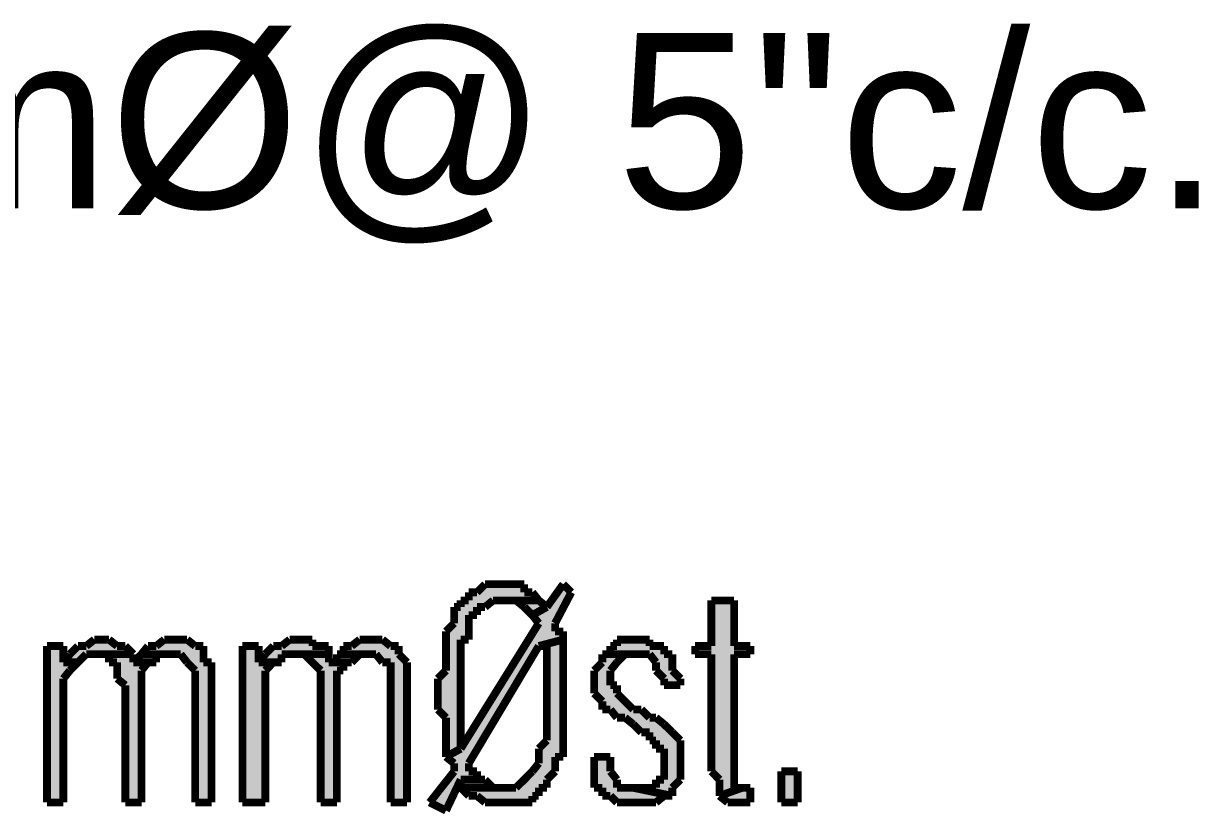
# Model space of a CAD drawing. Header units: millimetres. Extents: x 5 to 350, y 3 to 213.
# Drawn here: x 89.07 to 101.8, y 39.42 to 47.98 of the extents above; entities that cross this region are included whole.
import ezdxf

# ---------------------------------------------------------------- set-up
doc = ezdxf.new("R2010")
doc.units = ezdxf.units.MM
for name, color, linetype in [('H', 251, 'Continuous'), ('P', 255, 'Continuous'), ('T', 255, 'Continuous')]:
    doc.layers.add(name, color=color, linetype=linetype)
doc.styles.get("Standard").update_dxf_attribs({"font": 'arial.ttf'})

msp = doc.modelspace()

# ---------------------------------------------------------------- hatches: boundary and pattern name
at = {"layer": 'H', "linetype": 'Continuous'}
for points in [[(93.645, 39.458), (93.468, 39.546), (93.733, 39.882), (93.733, 39.97), (93.645, 40.04), (93.804, 40.128), (94.65, 41.487), (94.58, 41.575), (94.738, 41.663), (94.915, 41.91), (95.003, 41.822), (94.827, 41.487), (94.827, 41.398), (94.915, 41.398), (94.915, 41.31), (94.65, 41.24), (93.892, 39.97), (93.892, 39.882), (93.98, 39.882), (93.98, 39.793), (93.804, 39.793), (93.645, 39.458)], [(93.645, 40.04), (93.645, 40.464), (93.557, 40.552), (93.557, 40.887), (93.645, 40.975), (93.645, 41.398), (93.733, 41.487), (93.733, 41.663), (93.804, 41.663), (93.804, 41.734), (93.892, 41.734), (93.892, 41.822), (93.98, 41.822), (94.068, 41.91), (94.492, 41.91), (94.492, 41.822), (94.58, 41.822), (94.65, 41.734), (94.156, 41.734), (94.068, 41.663), (93.98, 41.663), (93.98, 41.575), (93.892, 41.575), (93.892, 41.31), (93.804, 41.31), (93.804, 40.128), (93.645, 40.04)], [(94.58, 41.575), (94.403, 41.734), (94.65, 41.734), (94.738, 41.663), (94.58, 41.575)], [(96.608, 39.617), (96.608, 39.793), (96.52, 39.882), (96.52, 41.152), (96.344, 41.152), (96.344, 41.24), (96.52, 41.24), (96.52, 41.734), (96.767, 41.734), (96.767, 41.24), (96.943, 41.24), (96.943, 41.152), (96.767, 41.152), (96.767, 39.705), (96.855, 39.705), (96.608, 39.617)], [(89.5, 41.063), (89.658, 41.24), (89.747, 41.24), (89.835, 41.31), (89.994, 41.31), (90.082, 41.24), (90.17, 41.24), (90.258, 41.152), (89.747, 41.152), (89.658, 41.063), (89.5, 41.063)], [(90.928, 39.546), (90.928, 40.975), (90.77, 41.152), (90.346, 41.152), (90.417, 41.24), (90.505, 41.24), (90.593, 41.31), (90.84, 41.31), (90.928, 41.24), (91.017, 41.24), (91.017, 41.063), (91.105, 41.063), (91.105, 39.546), (90.928, 39.546)], [(91.616, 41.063), (91.775, 41.24), (91.863, 41.24), (91.952, 41.31), (92.198, 41.31), (92.198, 41.24), (92.375, 41.24), (92.375, 41.152), (91.863, 41.152), (91.863, 41.063), (91.616, 41.063)], [(93.045, 39.546), (93.045, 41.063), (92.957, 41.063), (92.886, 41.152), (92.534, 41.152), (92.534, 41.24), (92.622, 41.24), (92.71, 41.31), (92.957, 41.31), (93.045, 41.24), (93.133, 41.24), (93.133, 41.152), (93.222, 41.063), (93.222, 39.546), (93.045, 39.546)], [(94.068, 39.546), (93.98, 39.617), (93.892, 39.617), (93.804, 39.705), (94.403, 39.705), (94.65, 39.97), (94.65, 40.128), (94.738, 40.217), (94.738, 41.24), (94.65, 41.24), (94.915, 41.31), (94.915, 40.04), (94.827, 40.04), (94.827, 39.882), (94.738, 39.793), (94.738, 39.705), (94.65, 39.705), (94.65, 39.617), (94.58, 39.617), (94.58, 39.546), (94.068, 39.546)], [(96.008, 40.816), (96.008, 40.887), (95.92, 40.975), (95.92, 41.063), (95.85, 41.152), (95.426, 41.152), (95.426, 41.24), (95.497, 41.24), (95.497, 41.31), (95.85, 41.31), (95.85, 41.24), (96.008, 41.24), (96.008, 41.152), (96.097, 41.152), (96.097, 40.975), (96.185, 40.887), (96.185, 40.816), (96.008, 40.816)], [(89.323, 39.546), (89.323, 41.24), (89.5, 41.24), (89.5, 41.063), (89.658, 41.063), (89.5, 40.887), (89.5, 39.546), (89.323, 39.546)], [(90.17, 39.546), (90.17, 40.816), (90.082, 40.887), (90.082, 41.063), (89.994, 41.063), (89.994, 41.152), (90.258, 41.152), (90.258, 41.063), (90.417, 41.063), (90.346, 40.975), (90.346, 39.546), (90.17, 39.546)], [(90.258, 41.063), (90.346, 41.152), (90.505, 41.152), (90.505, 41.063), (90.258, 41.063)], [(91.44, 39.546), (91.44, 41.24), (91.616, 41.24), (91.616, 41.063), (91.775, 41.063), (91.687, 40.975), (91.687, 39.546), (91.44, 39.546)], [(92.287, 39.546), (92.287, 40.975), (92.11, 41.152), (92.375, 41.152), (92.375, 41.063), (92.534, 41.063), (92.534, 40.975), (92.463, 40.975), (92.463, 39.546), (92.287, 39.546)], [(92.463, 41.063), (92.463, 41.152), (92.71, 41.152), (92.622, 41.063), (92.463, 41.063)], [(96.097, 39.617), (95.673, 39.705), (95.92, 39.705), (95.92, 39.793), (96.008, 39.793), (96.008, 40.128), (95.92, 40.128), (95.92, 40.217), (95.85, 40.217), (95.85, 40.305), (95.762, 40.305), (95.585, 40.464), (95.497, 40.464), (95.426, 40.552), (95.338, 40.552), (95.338, 40.64), (95.25, 40.728), (95.25, 40.975), (95.338, 41.063), (95.338, 41.152), (95.585, 41.152), (95.426, 40.975), (95.426, 40.816), (95.497, 40.816), (95.497, 40.728), (95.673, 40.552), (95.762, 40.552), (95.85, 40.464), (95.92, 40.464), (96.185, 40.217), (96.185, 39.793), (96.097, 39.705), (96.097, 39.617)], [(95.497, 39.546), (95.426, 39.617), (95.338, 39.617), (95.338, 39.705), (95.25, 39.705), (95.25, 40.04), (95.426, 40.04), (95.426, 39.882), (95.497, 39.793), (95.497, 39.705), (95.673, 39.705), (96.097, 39.617), (96.008, 39.617), (95.92, 39.546), (95.497, 39.546)], [(97.278, 39.546), (97.278, 39.882), (97.455, 39.882), (97.455, 39.546), (97.278, 39.546)], [(93.804, 39.705), (93.804, 39.793), (94.068, 39.793), (94.156, 39.705), (93.804, 39.705)], [(96.696, 39.546), (96.608, 39.617), (96.855, 39.705), (96.943, 39.705), (96.943, 39.546), (96.696, 39.546)]]:
    msp.add_hatch(color=256, dxfattribs=at).paths.add_polyline_path(points)

# ---------------------------------------------------------------- linework, layer by layer
at = {"layer": 'P', "const_width": 0.085}
for points in [[(94.068, 41.91), (93.98, 41.822)], [(94.156, 41.91), (94.068, 41.91)], [(94.227, 41.91), (94.156, 41.91)], [(94.315, 41.91), (94.227, 41.91)], [(94.403, 41.91), (94.315, 41.91)], [(94.492, 41.91), (94.403, 41.91)], [(94.492, 41.822), (94.492, 41.91)], [(94.915, 41.91), (94.738, 41.663)], [(95.003, 41.822), (94.915, 41.91)], [(93.892, 41.734), (93.804, 41.734)], [(93.804, 41.734), (93.804, 41.663)], [(93.98, 41.822), (93.892, 41.822)], [(93.892, 41.822), (93.892, 41.734)], [(94.068, 41.663), (94.156, 41.734)], [(94.156, 41.734), (94.227, 41.734)], [(94.65, 41.734), (94.227, 41.734)], [(94.227, 41.734), (94.315, 41.734)], [(94.227, 41.734), (94.65, 41.734)], [(94.315, 41.734), (94.403, 41.734)], [(94.403, 41.734), (94.492, 41.663)], [(94.58, 41.822), (94.492, 41.822)], [(94.65, 41.734), (94.58, 41.822)], [(94.738, 41.663), (94.65, 41.734)], [(94.827, 41.487), (95.003, 41.822)], [(96.767, 41.734), (96.52, 41.734)], [(96.52, 41.734), (96.52, 41.24)], [(96.767, 41.24), (96.767, 41.734)], [(93.804, 41.663), (93.733, 41.663)], [(93.733, 41.663), (93.733, 41.575)], [(93.98, 41.575), (93.98, 41.663)], [(93.98, 41.663), (94.068, 41.663)], [(94.492, 41.663), (94.58, 41.575)], [(94.58, 41.575), (94.738, 41.663)], [(94.738, 41.663), (94.58, 41.575)], [(94.738, 41.663), (94.738, 41.663)], [(93.733, 41.487), (93.645, 41.398)], [(93.733, 41.575), (93.733, 41.487)], [(94.65, 41.487), (93.804, 40.128)], [(93.892, 41.487), (93.892, 41.575)], [(93.892, 41.575), (93.98, 41.575)], [(93.892, 41.398), (93.892, 41.487)], [(94.58, 41.575), (94.65, 41.487)], [(94.827, 41.398), (94.827, 41.487)], [(93.645, 41.398), (93.645, 41.31)], [(93.892, 41.31), (93.892, 41.398)], [(94.915, 41.398), (94.827, 41.398)], [(94.915, 41.31), (94.915, 41.398)], [(89.5, 41.24), (89.323, 41.24)], [(89.323, 41.24), (89.323, 39.546)], [(89.5, 41.063), (89.5, 41.24)], [(89.658, 41.24), (89.57, 41.152)], [(89.747, 41.24), (89.658, 41.24)], [(89.835, 41.31), (89.747, 41.24)], [(89.923, 41.31), (89.835, 41.31)], [(89.994, 41.31), (89.923, 41.31)], [(90.082, 41.24), (89.994, 41.31)], [(89.994, 41.31), (89.994, 41.31)], [(90.17, 41.24), (90.082, 41.24)], [(90.258, 41.152), (90.17, 41.24)], [(90.417, 41.24), (90.346, 41.152)], [(90.505, 41.24), (90.417, 41.24)], [(90.593, 41.31), (90.505, 41.24)], [(90.682, 41.31), (90.593, 41.31)], [(90.77, 41.31), (90.682, 41.31)], [(90.84, 41.31), (90.77, 41.31)], [(90.928, 41.24), (90.84, 41.31)], [(91.017, 41.24), (90.928, 41.24)], [(91.017, 41.152), (91.017, 41.24)], [(91.616, 41.24), (91.44, 41.24)], [(91.44, 41.24), (91.44, 39.546)], [(91.616, 41.063), (91.616, 41.24)], [(91.775, 41.24), (91.687, 41.152)], [(91.863, 41.24), (91.775, 41.24)], [(91.952, 41.31), (91.863, 41.24)], [(92.04, 41.31), (91.952, 41.31)], [(92.11, 41.31), (92.04, 41.31)], [(92.198, 41.31), (92.11, 41.31)], [(92.198, 41.24), (92.198, 41.31)], [(92.287, 41.24), (92.198, 41.24)], [(92.375, 41.24), (92.287, 41.24)], [(92.375, 41.152), (92.375, 41.24)], [(92.622, 41.24), (92.534, 41.24)], [(92.534, 41.24), (92.534, 41.152)], [(92.71, 41.31), (92.622, 41.24)], [(92.798, 41.31), (92.71, 41.31)], [(92.886, 41.31), (92.798, 41.31)], [(92.957, 41.31), (92.886, 41.31)], [(92.886, 41.31), (92.886, 41.31)], [(93.045, 41.24), (92.957, 41.31)], [(93.133, 41.24), (93.045, 41.24)], [(93.133, 41.152), (93.133, 41.24)], [(93.645, 41.31), (93.645, 41.24)], [(93.645, 41.24), (93.645, 41.152)], [(93.804, 41.24), (93.804, 41.31)], [(93.804, 41.31), (93.892, 41.31)], [(93.804, 41.152), (93.804, 41.24)], [(93.892, 39.97), (94.65, 41.24)], [(94.915, 41.31), (94.65, 41.24)], [(94.65, 41.24), (94.915, 41.31)], [(94.65, 41.24), (94.738, 41.24)], [(94.738, 41.24), (94.738, 41.152)], [(94.915, 41.24), (94.915, 41.31)], [(94.915, 41.152), (94.915, 41.24)], [(94.915, 41.24), (94.915, 41.24)], [(95.497, 41.24), (95.426, 41.24)], [(95.426, 41.24), (95.426, 41.152)], [(95.585, 41.31), (95.497, 41.31)], [(95.497, 41.31), (95.497, 41.24)], [(95.673, 41.31), (95.585, 41.31)], [(95.762, 41.31), (95.673, 41.31)], [(95.85, 41.31), (95.762, 41.31)], [(95.85, 41.24), (95.85, 41.31)], [(95.92, 41.24), (95.85, 41.24)], [(96.008, 41.24), (95.92, 41.24)], [(96.008, 41.152), (96.008, 41.24)], [(96.52, 41.24), (96.344, 41.24)], [(96.344, 41.24), (96.344, 41.152)], [(96.943, 41.24), (96.767, 41.24)], [(96.943, 41.152), (96.943, 41.24)], [(89.57, 41.152), (89.5, 41.063)], [(89.658, 41.063), (89.747, 41.152)], [(89.747, 41.152), (89.835, 41.152)], [(90.258, 41.152), (89.835, 41.152)], [(89.835, 41.152), (89.923, 41.152)], [(89.835, 41.152), (90.258, 41.152)], [(89.923, 41.152), (89.994, 41.152)], [(89.994, 41.152), (89.994, 41.063)], [(90.258, 41.063), (90.258, 41.152)], [(90.346, 41.152), (90.258, 41.063)], [(90.682, 41.152), (90.346, 41.152)], [(90.346, 41.152), (90.682, 41.152)], [(90.505, 41.063), (90.505, 41.152)], [(90.505, 41.152), (90.593, 41.152)], [(90.593, 41.152), (90.682, 41.152)], [(90.682, 41.152), (90.77, 41.152)], [(90.77, 41.152), (90.84, 41.063)], [(91.017, 41.063), (91.017, 41.152)], [(91.687, 41.152), (91.616, 41.063)], [(91.863, 41.063), (91.863, 41.152)], [(91.863, 41.152), (91.952, 41.152)], [(91.952, 41.152), (92.04, 41.152)], [(92.375, 41.152), (92.04, 41.152)], [(92.04, 41.152), (92.11, 41.152)], [(92.04, 41.152), (92.375, 41.152)], [(92.11, 41.152), (92.198, 41.063)], [(92.375, 41.063), (92.375, 41.152)], [(92.534, 41.152), (92.463, 41.152)], [(92.463, 41.152), (92.463, 41.063)], [(92.798, 41.152), (92.534, 41.152)], [(92.534, 41.152), (92.798, 41.152)], [(92.622, 41.063), (92.71, 41.152)], [(92.71, 41.152), (92.798, 41.152)], [(92.798, 41.152), (92.886, 41.152)], [(92.886, 41.152), (92.957, 41.063)], [(93.222, 41.063), (93.133, 41.152)], [(93.645, 41.152), (93.645, 41.063)], [(93.804, 41.063), (93.804, 41.152)], [(94.738, 41.152), (94.738, 41.063)], [(94.915, 41.063), (94.915, 41.152)], [(95.338, 41.152), (95.338, 41.063)], [(95.673, 41.152), (95.338, 41.152)], [(95.426, 41.152), (95.338, 41.152)], [(95.338, 41.152), (95.673, 41.152)], [(95.497, 41.063), (95.585, 41.152)], [(95.585, 41.152), (95.673, 41.152)], [(95.673, 41.152), (95.673, 41.152)], [(95.673, 41.152), (95.762, 41.152)], [(95.762, 41.152), (95.85, 41.152)], [(95.85, 41.152), (95.92, 41.063)], [(96.097, 41.152), (96.008, 41.152)], [(96.097, 41.063), (96.097, 41.152)], [(96.344, 41.152), (96.52, 41.152)], [(96.52, 41.152), (96.52, 39.97)], [(96.767, 39.97), (96.767, 41.152)], [(96.767, 41.152), (96.943, 41.152)], [(89.658, 41.063), (89.5, 41.063)], [(89.5, 41.063), (89.658, 41.063)], [(89.5, 40.887), (89.57, 40.975)], [(89.57, 40.975), (89.658, 41.063)], [(89.994, 41.063), (90.082, 41.063)], [(90.082, 41.063), (90.082, 40.975)], [(90.082, 40.975), (90.082, 40.887)], [(90.417, 41.063), (90.258, 41.063)], [(90.258, 41.063), (90.258, 41.063)], [(90.258, 41.063), (90.417, 41.063)], [(90.346, 40.975), (90.417, 41.063)], [(90.346, 40.887), (90.346, 40.975)], [(90.417, 41.063), (90.505, 41.063)], [(90.84, 41.063), (90.928, 40.975)], [(90.928, 40.975), (90.928, 40.887)], [(91.105, 41.063), (91.017, 41.063)], [(91.105, 40.975), (91.105, 41.063)], [(91.105, 40.887), (91.105, 40.975)], [(91.775, 41.063), (91.616, 41.063)], [(91.616, 41.063), (91.775, 41.063)], [(91.687, 40.975), (91.775, 41.063)], [(91.687, 40.887), (91.687, 40.975)], [(91.775, 41.063), (91.863, 41.063)], [(92.198, 41.063), (92.287, 40.975)], [(92.287, 40.975), (92.287, 40.887)], [(92.463, 41.063), (92.375, 41.063)], [(92.534, 41.063), (92.463, 41.063)], [(92.463, 41.063), (92.534, 41.063)], [(92.463, 40.887), (92.463, 40.975)], [(92.463, 40.975), (92.534, 40.975)], [(92.534, 40.975), (92.534, 41.063)], [(92.534, 41.063), (92.622, 41.063)], [(92.957, 41.063), (93.045, 41.063)], [(93.045, 41.063), (93.045, 40.975)], [(93.045, 40.975), (93.045, 40.887)], [(93.222, 40.975), (93.222, 41.063)], [(93.222, 40.887), (93.222, 40.975)], [(93.645, 40.975), (93.557, 40.887)], [(93.645, 41.063), (93.645, 40.975)], [(93.804, 40.975), (93.804, 41.063)], [(93.804, 40.887), (93.804, 40.975)], [(94.738, 41.063), (94.738, 40.975)], [(94.738, 40.975), (94.738, 40.887)], [(94.915, 40.975), (94.915, 41.063)], [(94.915, 40.887), (94.915, 40.975)], [(95.338, 41.063), (95.25, 40.975)], [(95.25, 40.975), (95.25, 40.887)], [(95.426, 40.975), (95.497, 41.063)], [(95.426, 40.887), (95.426, 40.975)], [(95.92, 41.063), (95.92, 40.975)], [(95.92, 40.975), (96.008, 40.887)], [(96.097, 40.975), (96.097, 41.063)], [(96.185, 40.887), (96.097, 40.975)], [(89.5, 39.546), (89.5, 40.887)], [(90.082, 40.887), (90.17, 40.816)], [(90.346, 39.546), (90.346, 40.887)], [(90.928, 40.887), (90.928, 40.816)], [(91.105, 40.816), (91.105, 40.887)], [(91.687, 39.546), (91.687, 40.887)], [(92.287, 40.887), (92.287, 40.816)], [(92.463, 39.546), (92.463, 40.887)], [(93.045, 40.887), (93.045, 40.816)], [(93.222, 40.816), (93.222, 40.887)], [(93.557, 40.887), (93.557, 40.816)], [(93.804, 40.816), (93.804, 40.887)], [(94.738, 40.887), (94.738, 40.816)], [(94.915, 40.816), (94.915, 40.887)], [(95.25, 40.887), (95.25, 40.816)], [(95.426, 40.816), (95.426, 40.887)], [(96.008, 40.887), (96.008, 40.816)], [(96.185, 40.816), (96.185, 40.887)], [(90.17, 40.816), (90.17, 40.728)], [(90.17, 40.728), (90.17, 39.546)], [(90.928, 40.816), (90.928, 40.728)], [(90.928, 40.728), (90.928, 39.546)], [(91.105, 40.728), (91.105, 40.816)], [(91.105, 39.546), (91.105, 40.728)], [(92.287, 40.816), (92.287, 40.728)], [(92.287, 40.728), (92.287, 39.546)], [(93.045, 40.816), (93.045, 40.728)], [(93.045, 40.728), (93.045, 39.546)], [(93.222, 40.728), (93.222, 40.816)], [(93.222, 39.546), (93.222, 40.728)], [(93.557, 40.816), (93.557, 40.728)], [(93.557, 40.728), (93.557, 40.64)], [(93.804, 40.728), (93.804, 40.816)], [(93.804, 40.64), (93.804, 40.728)], [(94.738, 40.816), (94.738, 40.728)], [(94.738, 40.728), (94.738, 40.64)], [(94.915, 40.728), (94.915, 40.816)], [(94.915, 40.64), (94.915, 40.728)], [(95.25, 40.816), (95.25, 40.728)], [(95.25, 40.728), (95.338, 40.64)], [(95.497, 40.816), (95.426, 40.816)], [(95.497, 40.728), (95.497, 40.816)], [(95.585, 40.64), (95.497, 40.728)], [(96.008, 40.816), (96.185, 40.816)], [(93.557, 40.64), (93.557, 40.552)], [(93.804, 40.552), (93.804, 40.64)], [(94.738, 40.64), (94.738, 40.552)], [(94.915, 40.552), (94.915, 40.64)], [(95.338, 40.64), (95.338, 40.552)], [(95.673, 40.552), (95.585, 40.64)], [(93.557, 40.552), (93.645, 40.464)], [(93.645, 40.464), (93.645, 40.393)], [(93.804, 40.464), (93.804, 40.552)], [(93.804, 40.393), (93.804, 40.464)], [(94.738, 40.552), (94.738, 40.464)], [(94.738, 40.464), (94.738, 40.393)], [(94.915, 40.464), (94.915, 40.552)], [(94.915, 40.393), (94.915, 40.464)], [(95.338, 40.552), (95.426, 40.552)], [(95.426, 40.552), (95.497, 40.464)], [(95.497, 40.464), (95.585, 40.464)], [(95.585, 40.464), (95.673, 40.393)], [(95.762, 40.552), (95.673, 40.552)], [(95.85, 40.464), (95.762, 40.552)], [(95.92, 40.464), (95.85, 40.464)], [(96.008, 40.393), (95.92, 40.464)], [(93.645, 40.393), (93.645, 40.305)], [(93.804, 40.305), (93.804, 40.393)], [(94.738, 40.393), (94.738, 40.305)], [(94.915, 40.305), (94.915, 40.393)], [(95.673, 40.393), (95.762, 40.305)], [(96.097, 40.305), (96.008, 40.393)], [(93.645, 40.305), (93.645, 40.217)], [(93.645, 40.217), (93.645, 40.128)], [(93.804, 40.217), (93.804, 40.305)], [(93.804, 40.128), (93.804, 40.217)], [(94.738, 40.217), (94.65, 40.128)], [(94.738, 40.305), (94.738, 40.217)], [(94.915, 40.217), (94.915, 40.305)], [(94.915, 40.128), (94.915, 40.217)], [(95.762, 40.305), (95.85, 40.305)], [(95.85, 40.305), (95.85, 40.217)], [(95.85, 40.217), (95.92, 40.217)], [(95.92, 40.217), (95.92, 40.128)], [(96.185, 40.217), (96.097, 40.305)], [(96.185, 40.128), (96.185, 40.217)], [(93.804, 40.128), (93.645, 40.04)], [(93.645, 40.128), (93.645, 40.04)], [(93.645, 40.04), (93.804, 40.128)], [(94.65, 40.128), (94.65, 40.04)], [(94.915, 40.04), (94.915, 40.128)], [(95.92, 40.128), (96.008, 40.128)], [(96.008, 40.128), (96.008, 40.04)], [(96.185, 40.04), (96.185, 40.128)], [(93.645, 40.04), (93.733, 39.97)], [(93.733, 39.97), (93.733, 39.882)], [(93.892, 39.882), (93.892, 39.97)], [(94.65, 39.97), (94.58, 39.882)], [(94.65, 40.04), (94.65, 39.97)], [(94.827, 39.97), (94.827, 40.04)], [(94.827, 40.04), (94.915, 40.04)], [(94.827, 39.882), (94.827, 39.97)], [(95.426, 40.04), (95.25, 40.04)], [(95.25, 40.04), (95.25, 39.97)], [(95.25, 39.97), (95.25, 39.882)], [(95.426, 39.97), (95.426, 40.04)], [(95.426, 39.882), (95.426, 39.97)], [(96.008, 40.04), (96.008, 39.97)], [(96.008, 39.97), (96.008, 39.882)], [(96.185, 39.97), (96.185, 40.04)], [(96.185, 39.882), (96.185, 39.97)], [(96.52, 39.97), (96.52, 39.882)], [(96.767, 39.882), (96.767, 39.97)], [(93.733, 39.882), (93.468, 39.546)], [(93.98, 39.882), (93.892, 39.882)], [(93.98, 39.793), (93.98, 39.882)], [(94.58, 39.882), (94.492, 39.793)], [(94.738, 39.793), (94.827, 39.882)], [(95.25, 39.882), (95.25, 39.793)], [(95.497, 39.793), (95.426, 39.882)], [(96.008, 39.882), (96.008, 39.793)], [(96.185, 39.793), (96.185, 39.882)], [(96.52, 39.882), (96.608, 39.793)], [(96.767, 39.793), (96.767, 39.882)], [(97.278, 39.546), (97.278, 39.882)], [(97.278, 39.882), (97.455, 39.882)], [(97.455, 39.882), (97.455, 39.546)], [(93.645, 39.458), (93.804, 39.793)], [(94.068, 39.793), (93.804, 39.793)], [(93.804, 39.793), (93.804, 39.705)], [(93.804, 39.793), (94.068, 39.793)], [(93.804, 39.705), (94.227, 39.705)], [(94.227, 39.705), (93.804, 39.705)], [(93.804, 39.705), (93.892, 39.617)], [(94.068, 39.793), (93.98, 39.793)], [(94.156, 39.705), (94.068, 39.793)], [(94.227, 39.705), (94.156, 39.705)], [(94.156, 39.705), (94.156, 39.705)], [(94.315, 39.705), (94.227, 39.705)], [(94.403, 39.705), (94.315, 39.705)], [(94.492, 39.793), (94.403, 39.705)], [(94.65, 39.617), (94.65, 39.705)], [(94.65, 39.705), (94.738, 39.705)], [(94.738, 39.705), (94.738, 39.793)], [(95.25, 39.793), (95.25, 39.705)], [(95.25, 39.705), (95.338, 39.705)], [(95.338, 39.705), (95.338, 39.617)], [(95.497, 39.705), (95.497, 39.793)], [(95.585, 39.705), (95.497, 39.705)], [(95.673, 39.705), (95.585, 39.705)], [(96.097, 39.617), (95.673, 39.705)], [(95.762, 39.705), (95.673, 39.705)], [(95.673, 39.705), (96.097, 39.617)], [(95.85, 39.705), (95.762, 39.705)], [(95.92, 39.705), (95.85, 39.705)], [(96.008, 39.793), (95.92, 39.793)], [(95.92, 39.793), (95.92, 39.705)], [(96.097, 39.705), (96.185, 39.793)], [(96.097, 39.617), (96.097, 39.705)], [(96.608, 39.793), (96.608, 39.705)], [(96.855, 39.705), (96.608, 39.617)], [(96.608, 39.705), (96.608, 39.617)], [(96.608, 39.617), (96.855, 39.705)], [(96.767, 39.705), (96.767, 39.793)], [(96.855, 39.705), (96.767, 39.705)], [(96.943, 39.705), (96.855, 39.705)], [(96.943, 39.546), (96.943, 39.705)], [(93.892, 39.617), (93.98, 39.617)], [(93.98, 39.617), (94.068, 39.546)], [(94.58, 39.546), (94.58, 39.617)], [(94.58, 39.617), (94.65, 39.617)], [(95.338, 39.617), (95.426, 39.617)], [(95.426, 39.617), (95.497, 39.546)], [(95.92, 39.546), (96.008, 39.617)], [(96.008, 39.617), (96.097, 39.617)], [(96.608, 39.617), (96.696, 39.546)], [(89.323, 39.546), (89.5, 39.546)], [(90.17, 39.546), (90.346, 39.546)], [(90.928, 39.546), (91.105, 39.546)], [(91.44, 39.546), (91.687, 39.546)], [(92.287, 39.546), (92.463, 39.546)], [(93.045, 39.546), (93.222, 39.546)], [(93.468, 39.546), (93.645, 39.458)], [(94.068, 39.546), (94.156, 39.546)], [(94.156, 39.546), (94.227, 39.546)], [(94.227, 39.546), (94.315, 39.546)], [(94.315, 39.546), (94.403, 39.546)], [(94.403, 39.546), (94.492, 39.546)], [(94.492, 39.546), (94.58, 39.546)], [(95.497, 39.546), (95.585, 39.546)], [(95.585, 39.546), (95.673, 39.546)], [(95.673, 39.546), (95.762, 39.546)], [(95.762, 39.546), (95.85, 39.546)], [(95.85, 39.546), (95.92, 39.546)], [(96.696, 39.546), (96.767, 39.546)], [(96.767, 39.546), (96.855, 39.546)], [(96.855, 39.546), (96.943, 39.546)], [(96.943, 39.546), (96.943, 39.546)], [(97.455, 39.546), (97.278, 39.546)], [(97.278, 39.546), (97.278, 39.546)]]:
    msp.add_lwpolyline(points, dxfattribs=at)

# ---------------------------------------------------------------- texts
at = {"layer": 'T', "insert": (84.1, 45.6), "char_height": 1.9, "attachment_point": 7}
msp.add_mtext('{\\fArial|b0|i0|c0|p18;8mmØ@ 5"c/c.}', dxfattribs=at)

doc.saveas('drawing.dxf')
